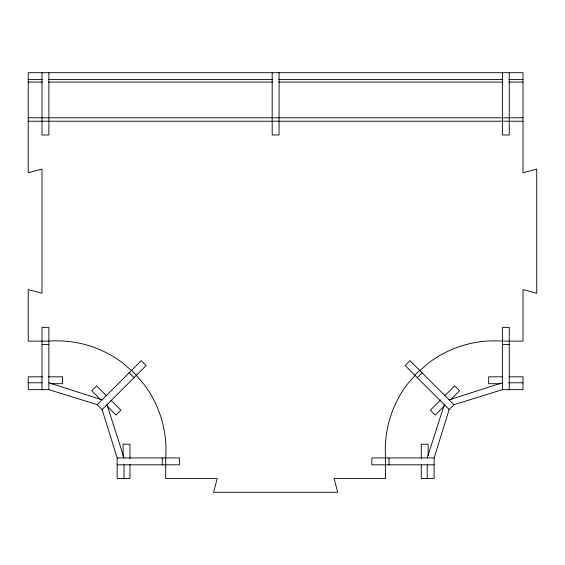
<?xml version="1.0" encoding="UTF-8"?>
<svg xmlns="http://www.w3.org/2000/svg" width="565" height="565" viewBox="0 0 565 565"><rect width="100%" height="100%" fill="white"/><g stroke="black" fill="none" stroke-linecap="round" stroke-linejoin="round"><path stroke-width="0.85" d="M421.278 464.458L421.278 478.555L434.104 478.555L434.104 457.94L449.147 409.554L454.006 404.695L502.391 389.652L523.006 389.652L523.006 376.827L508.91 376.827M427.232 457.94L444.288 404.695M415.007 375.407L407.04 384.595A109.165 109.165 0 0 0 385.577 457.94L385.577 478.555L334.035 478.555L337.722 492.299L213.535 492.299L217.221 478.555L165.679 478.555L165.679 457.94A109.165 109.165 0 0 0 144.216 384.595L136.257 375.407M42.347 376.827L28.25 376.827L28.25 389.652L48.865 389.652L97.251 404.695L141.285 360.661L146.144 365.52L102.11 409.554L117.153 457.94L117.153 478.555L129.978 478.555L129.978 464.458M414.83 375.238L419.689 370.379M417.26 377.667L422.119 372.808M440.686 399.879L430.361 410.204L435.22 415.063L444.563 405.719M444.69 395.874L454.656 385.909L459.514 390.768L450.792 399.49M419.866 370.548L429.054 362.589A109.165 109.165 0 0 1 502.391 341.126L523.006 341.126L523.006 289.584L536.75 293.27L536.75 169.083L523.006 172.77L523.006 72.701L28.25 72.701L28.25 172.77L41.994 169.083L41.994 293.27L28.25 289.584L28.25 341.126L48.865 341.126A109.165 109.165 0 0 1 122.21 362.589L131.398 370.548M449.147 399.836L502.391 382.78M28.25 79.573L42.361 79.573M48.534 79.573L272.542 79.573M278.714 79.573L502.723 79.573M508.895 79.573L523.006 79.573M28.25 82.087L42.361 82.087M48.534 82.087L272.542 82.087M278.714 82.087L502.723 82.087M508.895 82.087L523.006 82.087M28.25 117.795L523.006 117.795M28.25 121.228L523.006 121.228M41.994 344.558L48.865 344.558M502.391 344.558L509.263 344.558M48.512 376.827L62.609 376.827L62.609 383.699L50.278 383.699M502.744 376.827L488.647 376.827L488.647 383.699L500.986 383.699M28.25 382.78L41.994 382.78M508.401 382.78L523.006 382.78M117.153 457.94L179.423 457.94L179.423 464.811L117.153 464.811M434.104 457.94L371.834 457.94L371.834 464.811L434.104 464.811M48.865 382.78L102.11 399.836M454.006 404.695L409.971 360.661L405.112 365.52L449.147 409.554M131.567 370.379L136.426 375.238M129.138 372.808L133.997 377.667M106.573 395.874L96.601 385.909L91.742 390.768L100.464 399.49M110.931 400.232L120.896 410.204L116.037 415.063L107.315 406.341M97.251 404.695L102.11 409.554M106.969 404.695L124.025 457.94M509.263 72.701L509.263 134.971L502.391 134.971L502.391 72.701M509.263 389.652L509.263 327.382L502.391 327.382L502.391 389.652M428.15 455.651L428.15 444.196L421.278 444.196L421.278 458.293M427.232 464.811L427.232 478.555M389.01 457.94L389.01 464.811M279.068 72.701L279.068 134.971L272.196 134.971L272.196 72.701M162.247 457.94L162.247 464.811M129.978 458.801L129.978 444.196L123.106 444.196L123.106 456.527M124.025 464.811L124.025 478.555M48.865 72.701L48.865 134.971L41.994 134.971L41.994 72.701M48.865 389.652L48.865 327.382L41.994 327.382L41.994 389.652"/></g></svg>
